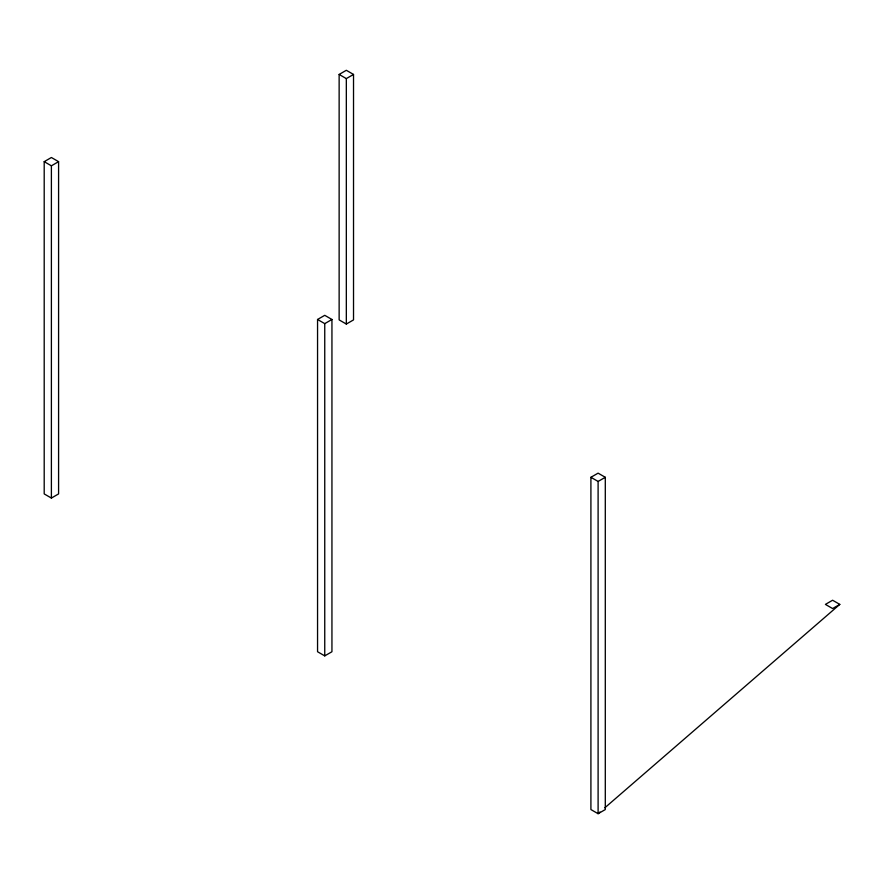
<?xml version="1.0" encoding="UTF-8"?>
<svg xmlns="http://www.w3.org/2000/svg" width="884" height="884" viewBox="0 0 884 884"><rect width="100%" height="100%" fill="white"/><g stroke="black" fill="none" stroke-linecap="round" stroke-linejoin="round"><path stroke-width="1.33" d="M599.96 812.009L598.048 813.678L590.91 809.556L590.91 477.294L598.103 473.15L605.297 477.294L605.297 809.556L598.103 813.711L598.103 481.448L605.297 477.294M604.844 807.788L839.8 604.391L832.606 600.236L825.413 604.391L832.606 608.546L839.8 604.391M44.2 161.662L51.394 157.507L58.587 161.662L58.587 493.913L51.394 498.068L44.2 493.913L44.2 161.662L51.394 165.816L58.587 161.662M339.136 74.444L346.329 70.289L353.523 74.444L353.523 319.897L346.329 324.052L339.136 319.897L339.136 74.444L346.329 78.599L353.523 74.444M317.555 319.478L324.748 315.323L331.942 319.478L331.942 651.74L324.748 655.884L317.555 651.74L317.555 319.478L324.748 323.632L331.942 319.478M590.91 477.294L598.103 481.448M346.329 78.599L346.329 324.052M324.748 323.632L324.748 655.884M51.394 165.816L51.394 498.068"/></g></svg>
